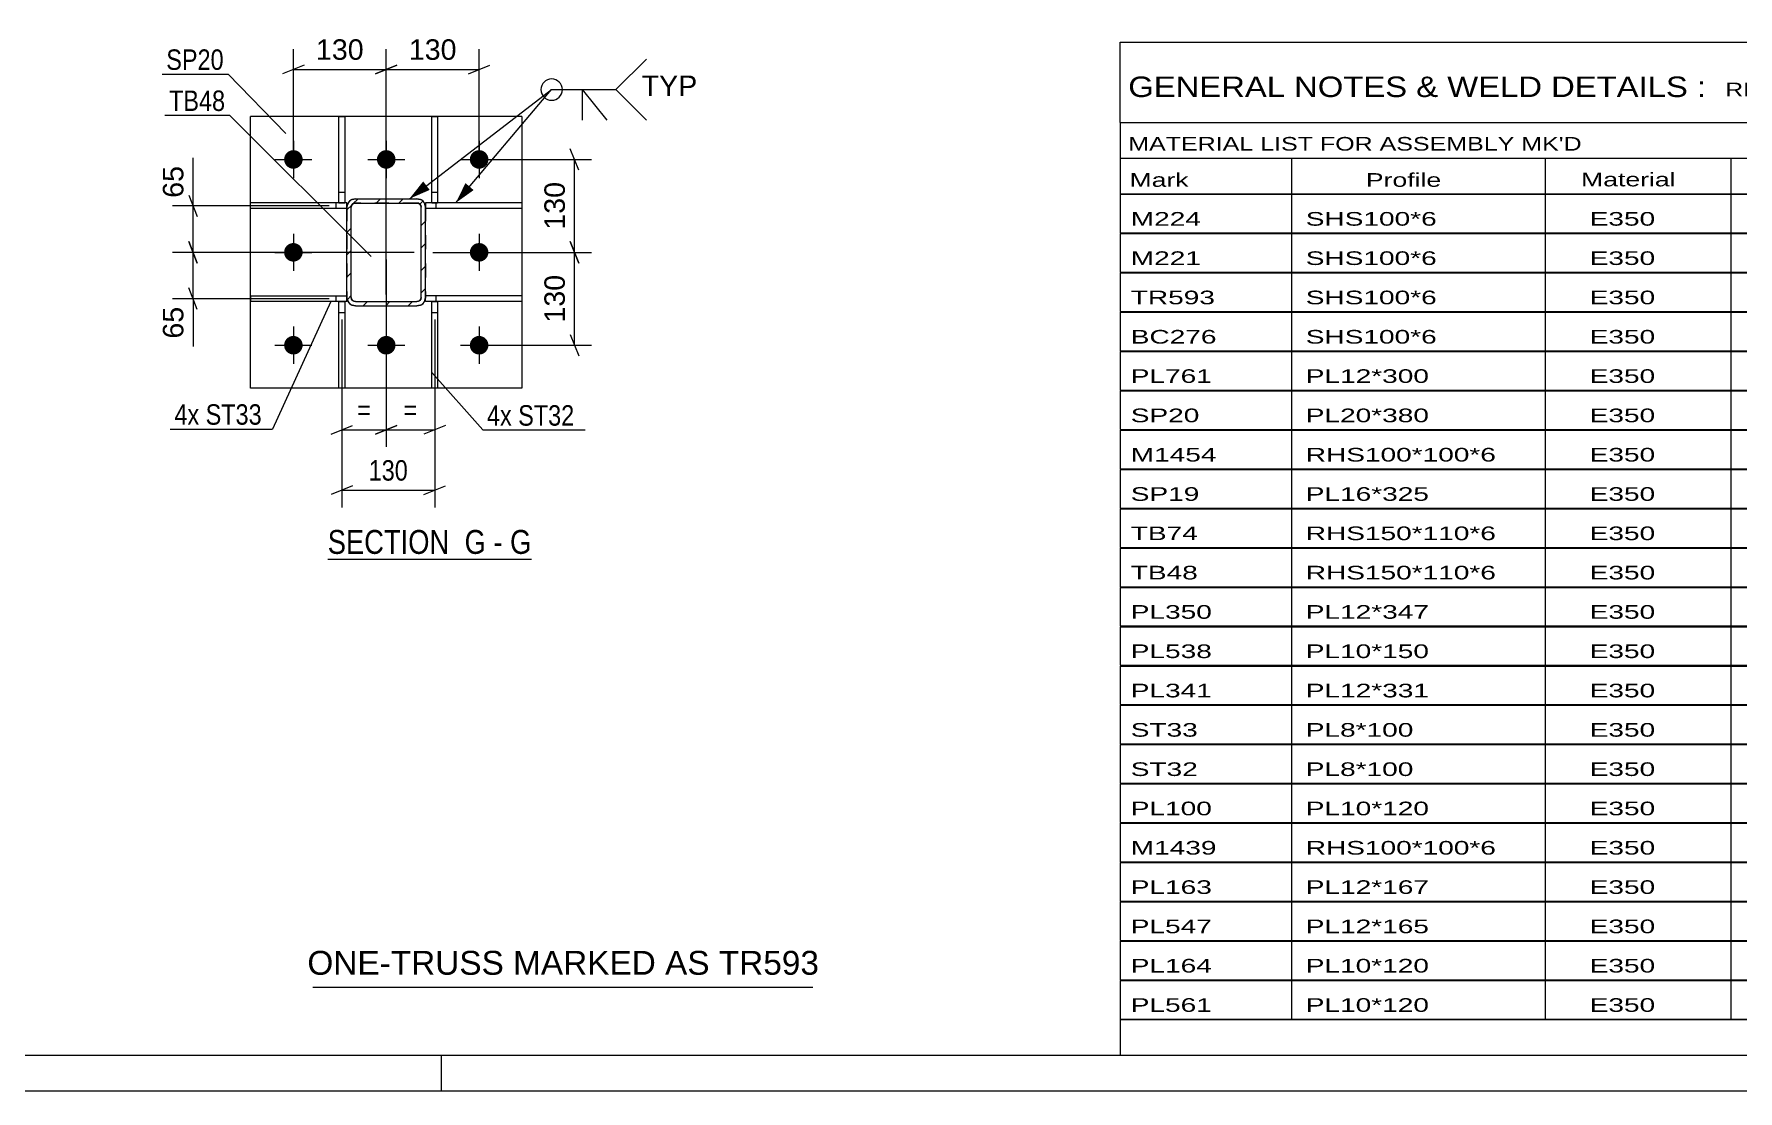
# Model space of a CAD drawing. Header units: millimetres. Extents: x -57 to 784, y -419 to 175.
# Drawn here: x 307.2 to 545.8, y -419.3 to -271.5 of the extents above; entities that cross this region are included whole.
import ezdxf

# ---------------------------------------------------------------- set-up
doc = ezdxf.new("R2010")
doc.units = ezdxf.units.MM
doc.linetypes.add('DXK_LINE_DOT2', pattern=[3.9198, 1.9599, -1.9599])
doc.linetypes.add('DXK_LINE_DOT3', pattern=[5.9187, 2.979, -0.9799, 0.9799, -0.9799])
doc.styles.add('Arial', font='ARIAL.TTF', dxfattribs={"height": 0.2})
doc.styles.add('Arial Narrow', font='ARIALN.TTF', dxfattribs={"height": 0.2})

# ---------------------------------------------------------------- blocks, each defined once
blk = doc.blocks.new('Unknown-122571493-50 - 5925')
at = {"color": 6, "linetype": 'Continuous'}
blk.add_line((348.35, -344.93), (376.85, -344.93), dxfattribs=at)
at = {"color": 0, "linetype": 'Continuous'}
blk.add_wipeout([(366.46, -344.18), (366.46, -340.68), (348.35, -340.68), (348.35, -344.18)], dxfattribs=at)
at = {"color": 7, "linetype": 'Continuous', "style": 'Arial Narrow'}
blk.add_text('SECTION ', height=3.34, dxfattribs=at).set_placement((348.35, -344.18))
at = {"color": 0, "linetype": 'Continuous'}
blk.add_wipeout([(370.49, -344.18), (370.49, -340.68), (367.51, -340.68), (367.51, -344.18)], dxfattribs=at)
at = {"color": 7, "linetype": 'Continuous', "style": 'Arial Narrow'}
blk.add_text('G', height=3.34, dxfattribs=at).set_placement((367.51, -344.18))
at = {"color": 0, "linetype": 'Continuous'}
blk.add_wipeout([(372.82, -344.18), (372.82, -340.68), (371.54, -340.68), (371.54, -344.18)], dxfattribs=at)
at = {"color": 7, "linetype": 'Continuous', "style": 'Arial Narrow'}
blk.add_text('-', height=3.34, dxfattribs=at).set_placement((371.54, -344.18))
at = {"color": 0, "linetype": 'Continuous'}
blk.add_wipeout([(376.85, -344.18), (376.85, -340.68), (373.87, -340.68), (373.87, -344.18)], dxfattribs=at)
at = {"color": 7, "linetype": 'Continuous', "style": 'Arial Narrow'}
blk.add_text('G', height=3.34, dxfattribs=at).set_placement((373.87, -344.18))
blk = doc.blocks.new('Unknown-122571493-1113')
at = {"color": 5, "linetype": 'Continuous'}
for p, q in [((-51.74, -414.32), (779.26, -414.32)), ((364.26, -419.32), (364.26, -414.32)), ((-56.74, -419.32), (784.26, -419.32))]:
    blk.add_line(p, q, dxfattribs=at)
blk = doc.blocks.new('Part-122571493-5965 - 5925')
at = {"color": 2, "linetype": 'Continuous'}
for p, q in [((349.92, -295.09), (349.92, -282.98)), ((349.92, -282.98), (350.72, -282.98)), ((350.72, -282.98), (350.72, -295.09)), ((350.72, -295.09), (349.92, -295.09))]:
    blk.add_line(p, q, dxfattribs=at)
at = {"color": 7, "linetype": 'DXK_LINE_DOT2'}
blk.add_line((349.92, -293.59), (350.72, -293.59), dxfattribs=at)
blk = doc.blocks.new('Part-122571493-5970 - 5925')
at = {"color": 2, "linetype": 'Continuous'}
for p, q in [((362.92, -295.09), (362.92, -282.98)), ((362.92, -282.98), (363.72, -282.98)), ((363.72, -282.98), (363.72, -295.09)), ((363.72, -295.09), (362.92, -295.09))]:
    blk.add_line(p, q, dxfattribs=at)
at = {"color": 7, "linetype": 'DXK_LINE_DOT2'}
blk.add_line((362.92, -293.59), (363.72, -293.59), dxfattribs=at)
blk = doc.blocks.new('Part-122571493-5975 - 5925')
at = {"color": 2, "linetype": 'Continuous'}
for p, q in [((349.92, -320.98), (349.92, -308.89)), ((349.92, -308.89), (350.72, -308.89)), ((350.72, -308.89), (350.72, -320.98)), ((350.72, -320.98), (349.92, -320.98))]:
    blk.add_line(p, q, dxfattribs=at)
at = {"color": 7, "linetype": 'DXK_LINE_DOT2'}
blk.add_line((349.92, -310.39), (350.72, -310.39), dxfattribs=at)
blk = doc.blocks.new('Part-122571493-5980 - 5925')
at = {"color": 2, "linetype": 'Continuous'}
for p, q in [((362.92, -320.98), (362.92, -308.89)), ((362.92, -308.89), (363.72, -308.89)), ((363.72, -308.89), (363.72, -320.98)), ((363.72, -320.98), (362.92, -320.98))]:
    blk.add_line(p, q, dxfattribs=at)
at = {"color": 7, "linetype": 'DXK_LINE_DOT2'}
blk.add_line((362.92, -310.39), (363.72, -310.39), dxfattribs=at)
blk = doc.blocks.new('Part-122571493-6009 - 5925')
at = {"color": 2, "linetype": 'Continuous'}
for p, q in [((362.04, -295.08), (362.04, -295.69)), ((362.92, -295.08), (362.04, -295.08)), ((375.54, -295.08), (363.72, -295.08)), ((375.54, -295.08), (375.54, -295.88)), ((375.54, -295.88), (362.04, -295.88))]:
    blk.add_line(p, q, dxfattribs=at)
at = {"color": 7, "linetype": 'DXK_LINE_DOT2'}
for p, q in [((362.04, -295.69), (362.04, -295.88)), ((363.72, -295.08), (362.92, -295.08)), ((363.54, -295.88), (363.54, -295.08))]:
    blk.add_line(p, q, dxfattribs=at)
blk = doc.blocks.new('Part-122571493-5985 - 5925')
at = {"linetype": 'Continuous'}
h = blk.add_hatch(dxfattribs=at)
h.set_pattern_fill('', scale=0.7, style=0, pattern_type=0)
h.set_pattern_definition([(45, (361.6837, -294.8375), (-1.57154, 1.57154), [])])
h.paths.add_polyline_path([(361.94, -295.23), (361.68, -294.84), (361.29, -294.58), (360.84, -294.49), (352.24, -294.49), (351.78, -294.58), (351.39, -294.84), (351.13, -295.23), (351.04, -295.69), (351.04, -308.29), (351.13, -308.75), (351.39, -309.13), (351.78, -309.39), (352.24, -309.49), (360.84, -309.49), (361.29, -309.39), (361.68, -309.13), (361.94, -308.75), (362.04, -308.29), (362.04, -295.69)])
h.paths.add_polyline_path([(361.44, -308.29), (361.39, -308.52), (361.26, -308.71), (361.06, -308.84), (360.84, -308.89), (352.24, -308.89), (352.01, -308.84), (351.81, -308.71), (351.68, -308.52), (351.64, -308.29), (351.64, -295.69), (351.68, -295.46), (351.81, -295.26), (352.01, -295.13), (352.24, -295.09), (360.84, -295.09), (361.06, -295.13), (361.26, -295.26), (361.39, -295.46), (361.44, -295.69)])
at = {"color": 7, "linetype": 'DXK_LINE_DOT2'}
for p, q in [((351.04, -295.69), (351.13, -295.23)), ((351.04, -295.69), (351.04, -308.29)), ((351.68, -295.46), (351.64, -295.69)), ((351.64, -308.29), (351.64, -295.69)), ((351.81, -295.26), (351.68, -295.46)), ((351.78, -294.58), (352.24, -294.49)), ((352.01, -295.13), (351.81, -295.26)), ((352.24, -295.09), (352.01, -295.13)), ((352.24, -294.49), (360.84, -294.49)), ((360.84, -295.09), (352.24, -295.09)), ((360.84, -294.49), (361.29, -294.58)), ((361.06, -295.13), (360.84, -295.09)), ((361.26, -295.26), (361.06, -295.13)), ((361.39, -295.46), (361.26, -295.26)), ((361.44, -295.69), (361.39, -295.46)), ((361.44, -308.29), (361.44, -295.69)), ((361.94, -295.23), (362.04, -295.69)), ((362.04, -295.69), (362.04, -308.29)), ((351.13, -308.75), (351.04, -308.29)), ((351.64, -308.29), (351.68, -308.52)), ((351.68, -308.52), (351.81, -308.71)), ((352.24, -309.49), (351.78, -309.39)), ((351.81, -308.71), (352.01, -308.84)), ((352.01, -308.84), (352.24, -308.89)), ((352.24, -308.89), (360.84, -308.89)), ((352.24, -309.49), (360.84, -309.49)), ((360.84, -308.89), (361.06, -308.84)), ((361.29, -309.39), (360.84, -309.49)), ((361.06, -308.84), (361.26, -308.71)), ((361.26, -308.71), (361.39, -308.52)), ((361.39, -308.52), (361.44, -308.29)), ((362.04, -308.29), (361.94, -308.75))]:
    blk.add_line(p, q, dxfattribs=at)
at = {"color": 2, "linetype": 'Continuous'}
for p, q in [((351.13, -295.23), (351.04, -295.69)), ((351.04, -308.29), (351.04, -295.69)), ((351.64, -295.69), (351.68, -295.46)), ((351.64, -308.29), (351.64, -295.69)), ((351.68, -295.46), (351.81, -295.26)), ((352.24, -294.49), (351.78, -294.58)), ((351.81, -295.26), (352.01, -295.13)), ((352.01, -295.13), (352.24, -295.09)), ((352.24, -294.49), (360.84, -294.49)), ((352.24, -295.09), (360.84, -295.09)), ((361.29, -294.58), (360.84, -294.49)), ((360.84, -295.09), (361.06, -295.13)), ((361.06, -295.13), (361.26, -295.26)), ((361.26, -295.26), (361.39, -295.46)), ((361.39, -295.46), (361.44, -295.69)), ((361.44, -308.29), (361.44, -295.69)), ((362.04, -295.69), (361.94, -295.23)), ((362.04, -308.29), (362.04, -295.69)), ((351.04, -308.29), (351.13, -308.75)), ((351.68, -308.52), (351.64, -308.29)), ((351.81, -308.71), (351.68, -308.52)), ((351.78, -309.39), (352.24, -309.49)), ((352.01, -308.84), (351.81, -308.71)), ((352.24, -308.89), (352.01, -308.84)), ((352.24, -308.89), (360.84, -308.89)), ((352.24, -309.49), (360.84, -309.49)), ((361.06, -308.84), (360.84, -308.89)), ((360.84, -309.49), (361.29, -309.39)), ((361.26, -308.71), (361.06, -308.84)), ((361.39, -308.52), (361.26, -308.71)), ((361.44, -308.29), (361.39, -308.52)), ((361.94, -308.75), (362.04, -308.29))]:
    blk.add_line(p, q, dxfattribs=at)
at = {"color": 7, "linetype": 'DXK_LINE_DOT3'}
blk.add_line((356.54, -301.99), (356.54, -301.99), dxfattribs=at)
at = {"color": 7, "linetype": 'DXK_LINE_DOT2'}
for centre, start, end in [((352.24, -295.69), 112.5, 157.5), ((360.84, -295.69), 22.5, 67.5), ((352.24, -308.29), 202.5, 247.5), ((360.84, -308.29), 292.5, 337.5)]:
    blk.add_arc(centre, 1.2, start, end, dxfattribs=at)
at = {"color": 2, "linetype": 'Continuous'}
for centre, start, end in [((352.24, -295.69), 112.5, 157.5), ((360.84, -295.69), 22.5, 67.5), ((352.24, -308.29), 202.5, 247.5), ((360.84, -308.29), 292.5, 337.5)]:
    blk.add_arc(centre, 1.2, start, end, dxfattribs=at)
blk = doc.blocks.new('Part-122571493-6014 - 5925')
at = {"color": 2, "linetype": 'Continuous'}
for p, q in [((375.54, -308.08), (362.04, -308.08)), ((362.04, -308.88), (362.04, -308.28)), ((375.54, -308.88), (362.04, -308.88)), ((375.54, -308.08), (375.54, -308.88))]:
    blk.add_line(p, q, dxfattribs=at)
at = {"color": 7, "linetype": 'DXK_LINE_DOT2'}
for p, q in [((362.04, -308.28), (362.04, -308.08)), ((363.54, -308.88), (363.54, -308.08))]:
    blk.add_line(p, q, dxfattribs=at)
blk = doc.blocks.new('Part-122571493-6019 - 5925')
at = {"color": 2, "linetype": 'Continuous'}
for p, q in [((337.54, -295.88), (337.54, -295.08)), ((349.92, -295.08), (337.54, -295.08)), ((351.04, -295.08), (350.72, -295.08)), ((351.04, -295.69), (351.04, -295.08)), ((351.04, -295.88), (337.54, -295.88))]:
    blk.add_line(p, q, dxfattribs=at)
at = {"color": 7, "linetype": 'DXK_LINE_DOT2'}
for p, q in [((349.54, -295.88), (349.54, -295.08)), ((350.72, -295.08), (349.92, -295.08)), ((351.04, -295.69), (351.04, -295.88))]:
    blk.add_line(p, q, dxfattribs=at)
blk = doc.blocks.new('Part-122571493-6024 - 5925')
at = {"color": 2, "linetype": 'Continuous'}
for p, q in [((337.54, -308.08), (351.04, -308.08)), ((337.54, -308.08), (337.54, -308.88)), ((351.04, -308.88), (337.54, -308.88)), ((351.04, -308.88), (351.04, -308.29))]:
    blk.add_line(p, q, dxfattribs=at)
at = {"color": 7, "linetype": 'DXK_LINE_DOT2'}
for p, q in [((349.54, -308.88), (349.54, -308.08)), ((351.04, -308.08), (351.04, -308.29))]:
    blk.add_line(p, q, dxfattribs=at)
blk = doc.blocks.new('Part-122571493-6033 - 5925')
at = {"color": 2, "linetype": 'Continuous'}
for p, q in [((375.54, -282.99), (337.54, -282.99)), ((337.54, -320.99), (337.54, -282.99)), ((375.54, -282.99), (375.54, -320.99)), ((375.54, -320.99), (337.54, -320.99))]:
    blk.add_line(p, q, dxfattribs=at)
blk = doc.blocks.new('Bolt-122571493-6125 - 5925')
at = {"linetype": 'Continuous'}
for points in [[(344.84, -288.99, -1), (342.24, -288.99, -1)], [(357.84, -288.99, -1), (355.24, -288.99, -1)], [(370.84, -288.99, -1), (368.24, -288.99, -1)], [(344.84, -301.99, -1), (342.24, -301.99, -1)], [(370.84, -301.99, -1), (368.24, -301.99, -1)], [(344.84, -314.99, -1), (342.24, -314.99, -1)], [(357.84, -314.99, -1), (355.24, -314.99, -1)], [(370.84, -314.99, -1), (368.24, -314.99, -1)]]:
    blk.add_hatch(color=1, dxfattribs=at).paths.add_polyline_path(points)
at = {"color": 1, "linetype": 'Continuous'}
for p, q in [((343.54, -286.39), (343.54, -291.59)), ((356.54, -286.39), (356.54, -291.59)), ((369.54, -286.39), (369.54, -291.59)), ((340.94, -288.99), (346.14, -288.99)), ((353.94, -288.99), (359.14, -288.99)), ((366.94, -288.99), (372.14, -288.99)), ((343.54, -299.39), (343.54, -304.59)), ((369.54, -299.39), (369.54, -304.59)), ((340.94, -301.99), (346.14, -301.99)), ((366.94, -301.99), (372.14, -301.99)), ((343.54, -312.39), (343.54, -317.59)), ((356.54, -312.39), (356.54, -317.59)), ((369.54, -312.39), (369.54, -317.59)), ((340.94, -314.99), (346.14, -314.99)), ((353.94, -314.99), (359.14, -314.99)), ((366.94, -314.99), (372.14, -314.99))]:
    blk.add_line(p, q, dxfattribs=at)
blk = doc.blocks.new('StraightDimension-122571493-25799 - 5925')
at = {"color": 7, "linetype": 'Continuous'}
for p, q in [((350.32, -311.39), (350.32, -337.68)), ((363.32, -311.39), (363.32, -337.68)), ((351.82, -334.68), (348.82, -335.88)), ((350.32, -335.28), (363.32, -335.28)), ((361.82, -335.88), (364.82, -334.68))]:
    blk.add_line(p, q, dxfattribs=at)
at = {"color": 0}
blk.add_wipeout([(360.16, -334.53), (360.16, -330.33), (353.48, -330.33), (353.48, -334.53)], dxfattribs=at)
at = {"color": 3, "style": 'Arial Narrow'}
blk.add_text('130', height=2.863, dxfattribs=at).set_placement((354.08, -333.93))
blk = doc.blocks.new('StraightDimension-122571493-6169 - 5925')
at = {"color": 7, "linetype": 'Continuous'}
for p, q in [((383.49, -303.49), (382.29, -300.49)), ((363.04, -301.99), (385.29, -301.99)), ((382.89, -314.99), (382.89, -301.99)), ((382.29, -313.49), (383.49, -316.49)), ((370.54, -314.99), (385.29, -314.99))]:
    blk.add_line(p, q, dxfattribs=at)
at = {"color": 0}
blk.add_wipeout([(382.14, -304.55), (377.94, -304.55), (377.94, -312.42), (382.14, -312.42)], dxfattribs=at)
at = {"color": 3, "style": 'Arial'}
blk.add_text('130', height=2.865, rotation=90.0002, dxfattribs=at).set_placement((381.54, -311.82))
blk = doc.blocks.new('StraightDimension-122571493-25728 - 5925')
at = {"color": 7, "linetype": 'Continuous'}
for p, q in [((348.54, -295.48), (326.64, -295.48)), ((328.89, -293.98), (330.09, -296.98)), ((329.49, -301.99), (329.49, -295.48)), ((330.09, -303.49), (328.89, -300.49)), ((360.44, -301.99), (326.64, -301.99))]:
    blk.add_line(p, q, dxfattribs=at)
at = {"color": 0}
blk.add_wipeout([(328.74, -289.31), (324.54, -289.31), (324.54, -294.96), (328.74, -294.96)], dxfattribs=at)
at = {"color": 7, "linetype": 'Continuous'}
blk.add_line((329.49, -295.48), (329.49, -288.79), dxfattribs=at)
blk.add_line((329.49, -295.48), (329.49, -288.79), dxfattribs=at)
at = {"color": 3, "style": 'Arial'}
blk.add_text('65', height=2.865, rotation=90.0002, dxfattribs=at).set_placement((328.14, -294.36))
blk = doc.blocks.new('StraightDimension-122571493-6179 - 5925')
at = {"color": 7, "linetype": 'Continuous'}
for p, q in [((383.49, -290.49), (382.29, -287.49)), ((370.54, -288.99), (385.29, -288.99)), ((382.89, -301.99), (382.89, -288.99)), ((382.29, -300.49), (383.49, -303.49)), ((363.04, -301.99), (385.29, -301.99))]:
    blk.add_line(p, q, dxfattribs=at)
at = {"color": 0}
blk.add_wipeout([(382.14, -291.55), (377.94, -291.55), (377.94, -299.42), (382.14, -299.42)], dxfattribs=at)
at = {"color": 3, "style": 'Arial'}
blk.add_text('130', height=2.865, rotation=90.0002, dxfattribs=at).set_placement((381.54, -298.82))
blk = doc.blocks.new('StraightDimension-122571493-25699 - 5925')
at = {"color": 7, "linetype": 'Continuous'}
for p, q in [((356.54, -307.89), (356.54, -273.55)), ((369.54, -287.99), (369.54, -273.55)), ((358.04, -275.8), (355.04, -277)), ((356.54, -276.4), (369.54, -276.4)), ((368.04, -277), (371.04, -275.8))]:
    blk.add_line(p, q, dxfattribs=at)
at = {"color": 0}
blk.add_wipeout([(366.97, -275.65), (366.97, -271.45), (359.1, -271.45), (359.1, -275.65)], dxfattribs=at)
at = {"color": 3, "style": 'Arial'}
blk.add_text('130', height=2.865, dxfattribs=at).set_placement((359.7, -275.05))
blk = doc.blocks.new('StraightDimension-122571493-25700 - 5925')
at = {"color": 7, "linetype": 'Continuous'}
for p, q in [((343.54, -287.99), (343.54, -273.55)), ((356.54, -307.89), (356.54, -273.55)), ((345.04, -275.8), (342.04, -277)), ((343.54, -276.4), (356.54, -276.4)), ((355.04, -277), (358.04, -275.8))]:
    blk.add_line(p, q, dxfattribs=at)
at = {"color": 0}
blk.add_wipeout([(353.97, -275.65), (353.97, -271.45), (346.1, -271.45), (346.1, -275.65)], dxfattribs=at)
at = {"color": 3, "style": 'Arial'}
blk.add_text('130', height=2.865, dxfattribs=at).set_placement((346.7, -275.05))
blk = doc.blocks.new('StraightDimension-122571493-25729 - 5925')
at = {"color": 7, "linetype": 'Continuous'}
for p, q in [((328.89, -300.49), (330.09, -303.49)), ((360.44, -301.99), (326.64, -301.99)), ((329.49, -308.48), (329.49, -301.99)), ((330.09, -309.98), (328.89, -306.98)), ((348.54, -308.48), (326.64, -308.48))]:
    blk.add_line(p, q, dxfattribs=at)
at = {"color": 0}
blk.add_wipeout([(328.74, -309.01), (324.54, -309.01), (324.54, -314.66), (328.74, -314.66)], dxfattribs=at)
at = {"color": 7, "linetype": 'Continuous'}
blk.add_line((329.49, -308.48), (329.49, -315.18), dxfattribs=at)
blk.add_line((329.49, -308.48), (329.49, -315.18), dxfattribs=at)
at = {"color": 3, "style": 'Arial'}
blk.add_text('65', height=2.865, rotation=90.0002, dxfattribs=at).set_placement((328.14, -314.06))
blk = doc.blocks.new('StraightDimension-122571493-25750 - 5925')
at = {"color": 7, "linetype": 'Continuous'}
for p, q in [((356.54, -302.99), (356.54, -329.21)), ((363.32, -311.39), (363.32, -329.21)), ((355.04, -327.41), (358.04, -326.21)), ((364.82, -326.21), (361.82, -327.41)), ((356.54, -326.81), (363.32, -326.81))]:
    blk.add_line(p, q, dxfattribs=at)
at = {"color": 0}
blk.add_wipeout([(361.49, -326.06), (361.49, -321.86), (358.37, -321.86), (358.37, -326.06)], dxfattribs=at)
at = {"color": 3, "style": 'Arial Narrow'}
blk.add_text('=', height=2.86, dxfattribs=at).set_placement((358.97, -325.46))
blk = doc.blocks.new('StraightDimension-122571493-25751 - 5925')
at = {"color": 7, "linetype": 'Continuous'}
for p, q in [((356.54, -302.99), (356.54, -329.21)), ((350.32, -311.39), (350.32, -329.21)), ((348.82, -327.41), (351.82, -326.21)), ((358.04, -326.21), (355.04, -327.41)), ((350.32, -326.81), (356.54, -326.81))]:
    blk.add_line(p, q, dxfattribs=at)
at = {"color": 0}
blk.add_wipeout([(354.99, -326.06), (354.99, -321.86), (351.87, -321.86), (351.87, -326.06)], dxfattribs=at)
at = {"color": 3, "style": 'Arial Narrow'}
blk.add_text('=', height=2.86, dxfattribs=at).set_placement((352.47, -325.46))
blk = doc.blocks.new('Mark-122571493-5981 - 5925')
at = {"color": 0}
blk.add_wipeout([(333.99, -282.21), (333.99, -279.21), (326.14, -279.21), (326.14, -282.21)], dxfattribs=at)
blk.add_wipeout([(333.99, -282.21), (333.99, -279.21), (326.14, -279.21), (326.14, -282.21)], dxfattribs=at)
at = {"color": 30, "linetype": 'Continuous'}
for p in [(325.54, -282.81), (354.42, -302.58)]:
    blk.add_line(p, (334.59, -282.81), dxfattribs=at)
at = {"color": 3, "style": 'Arial Narrow'}
blk.add_text('TB48', height=2.863, dxfattribs=at).set_placement((326.14, -282.21))
blk = doc.blocks.new('Mark-122571493-6029 - 5925')
at = {"color": 0}
blk.add_wipeout([(333.79, -276.46), (333.79, -273.46), (325.75, -273.46), (325.75, -276.46)], dxfattribs=at)
blk.add_wipeout([(333.79, -276.46), (333.79, -273.46), (325.75, -273.46), (325.75, -276.46)], dxfattribs=at)
at = {"color": 30, "linetype": 'Continuous'}
for p in [(325.15, -277.06), (342.47, -285.38)]:
    blk.add_line(p, (334.39, -277.06), dxfattribs=at)
at = {"color": 3, "style": 'Arial Narrow'}
blk.add_text('SP20', height=2.863, dxfattribs=at).set_placement((325.75, -276.46))
blk = doc.blocks.new('WeldMark-122571493-6242 - 5925')
at = {"linetype": 'Continuous'}
for points in [[(362.62, -293.26), (359.79, -294.49), (361.71, -292.07)], [(368.77, -293.28), (366.26, -295.08), (367.63, -292.31)]]:
    blk.add_hatch(color=30, dxfattribs=at).paths.add_polyline_path(points)
at = {"color": 30, "linetype": 'Continuous'}
for p, q in [((359.79, -294.49), (379.69, -279.22)), ((366.26, -295.08), (379.69, -279.22)), ((379.69, -279.22), (388.69, -279.22))]:
    blk.add_line(p, q, dxfattribs=at)
at = {"color": 3, "linetype": 'Continuous'}
for q in [(387.4, -283.51), (383.97, -283.51)]:
    blk.add_line((383.97, -279.22), q, dxfattribs=at)
for start, end in [(90, 270), (270, 90)]:
    blk.add_arc((379.69, -279.22), 1.5, start, end, dxfattribs=at)
at = {"color": 0, "linetype": 'Continuous'}
blk.add_wipeout([(400.06, -280.12), (400.06, -277.12), (392.29, -277.12), (392.29, -280.12)], dxfattribs=at)
blk.add_wipeout([(400.06, -280.12), (400.06, -277.12), (392.29, -277.12), (392.29, -280.12)], dxfattribs=at)
at = {"color": 3, "linetype": 'Continuous'}
for q in [(392.97, -274.94), (392.97, -283.51)]:
    blk.add_line((388.69, -279.22), q, dxfattribs=at)
at = {"color": 3, "linetype": 'Continuous', "style": 'Arial'}
blk.add_text('TYP', height=2.865, dxfattribs=at).set_placement((392.29, -280.12))
blk = doc.blocks.new('MarkSet-122571493-6291 - 5925')
at = {"color": 0}
blk.add_wipeout([(374.11, -326.24), (374.11, -323.24), (370.64, -323.24), (370.64, -326.24)], dxfattribs=at)
blk.add_wipeout([(374.11, -326.24), (374.11, -323.24), (370.64, -323.24), (370.64, -326.24)], dxfattribs=at)
at = {"color": 30, "linetype": 'Continuous'}
blk.add_line((362.92, -318.81), (370.04, -326.84), dxfattribs=at)
at = {"color": 0}
blk.add_wipeout([(382.87, -326.24), (382.87, -323.24), (375.01, -323.24), (375.01, -326.24)], dxfattribs=at)
blk.add_wipeout([(382.87, -326.24), (382.87, -323.24), (375.01, -323.24), (375.01, -326.24)], dxfattribs=at)
at = {"color": 30, "linetype": 'Continuous'}
blk.add_line((370.04, -326.84), (384.37, -326.84), dxfattribs=at)
at = {"color": 3, "style": 'Arial Narrow'}
for s, p in [('4x', (370.64, -326.24)), ('ST32', (375.01, -326.24))]:
    blk.add_text(s, height=2.863, dxfattribs=at).set_placement(p)
blk = doc.blocks.new('MarkSet-122571493-6321 - 5925')
at = {"color": 30, "linetype": 'Continuous'}
blk.add_line((348.78, -308.88), (340.61, -326.71), dxfattribs=at)
at = {"color": 0}
blk.add_wipeout([(330.36, -326.11), (330.36, -323.11), (326.89, -323.11), (326.89, -326.11)], dxfattribs=at)
blk.add_wipeout([(330.36, -326.11), (330.36, -323.11), (326.89, -323.11), (326.89, -326.11)], dxfattribs=at)
blk.add_wipeout([(339.11, -326.11), (339.11, -323.11), (331.26, -323.11), (331.26, -326.11)], dxfattribs=at)
blk.add_wipeout([(339.11, -326.11), (339.11, -323.11), (331.26, -323.11), (331.26, -326.11)], dxfattribs=at)
at = {"color": 30, "linetype": 'Continuous'}
blk.add_line((326.29, -326.71), (340.61, -326.71), dxfattribs=at)
at = {"color": 3, "style": 'Arial Narrow'}
for s, p in [('4x', (326.89, -326.11)), ('ST33', (331.26, -326.11))]:
    blk.add_text(s, height=2.863, dxfattribs=at).set_placement(p)
blk = doc.blocks.new('Unknown-122571493-26018')
at = {"color": 7, "linetype": 'Continuous'}
for p, q in [((459.26, -272.57), (619.26, -272.57)), ((459.26, -283.82), (459.26, -272.57)), ((619.26, -272.57), (619.26, -283.82)), ((459.26, -283.82), (619.26, -283.82)), ((459.26, -283.82), (459.26, -288.82)), ((619.26, -283.82), (619.26, -288.82)), ((459.26, -288.82), (619.26, -288.82)), ((459.26, -288.82), (459.26, -293.82)), ((483.26, -288.82), (483.26, -293.82)), ((518.76, -288.82), (518.76, -293.82)), ((544.76, -288.82), (544.76, -293.82)), ((557.76, -288.82), (557.76, -293.82)), ((575.26, -288.82), (575.26, -293.82)), ((597.26, -288.82), (597.26, -293.82)), ((619.26, -288.82), (619.26, -293.82)), ((459.26, -293.82), (619.26, -293.82)), ((459.26, -293.87), (459.26, -299.27)), ((459.26, -293.87), (619.26, -293.87)), ((483.26, -293.82), (483.26, -299.32)), ((518.76, -293.82), (518.76, -299.32)), ((544.76, -293.82), (544.76, -299.32)), ((557.76, -293.82), (557.76, -299.32)), ((575.26, -293.82), (575.26, -299.32)), ((597.26, -293.82), (597.26, -299.32)), ((619.26, -293.87), (619.26, -299.27)), ((459.26, -299.27), (619.26, -299.27)), ((459.26, -299.37), (459.26, -304.77)), ((459.26, -299.37), (619.26, -299.37)), ((483.26, -299.32), (483.26, -304.82)), ((518.76, -299.32), (518.76, -304.82)), ((544.76, -299.32), (544.76, -304.82)), ((557.76, -299.32), (557.76, -304.82)), ((575.26, -299.32), (575.26, -304.82)), ((597.26, -299.32), (597.26, -304.82)), ((619.26, -299.37), (619.26, -304.77)), ((459.26, -304.77), (619.26, -304.77)), ((459.26, -304.87), (459.26, -310.27)), ((459.26, -304.87), (619.26, -304.87)), ((483.26, -304.82), (483.26, -310.32)), ((518.76, -304.82), (518.76, -310.32)), ((544.76, -304.82), (544.76, -310.32)), ((557.76, -304.82), (557.76, -310.32)), ((575.26, -304.82), (575.26, -310.32)), ((597.26, -304.82), (597.26, -310.32)), ((619.26, -304.87), (619.26, -310.27)), ((459.26, -310.27), (619.26, -310.27)), ((459.26, -310.37), (459.26, -315.77)), ((459.26, -310.37), (619.26, -310.37)), ((483.26, -310.32), (483.26, -315.82)), ((518.76, -310.32), (518.76, -315.82)), ((544.76, -310.32), (544.76, -315.82)), ((557.76, -310.32), (557.76, -315.82)), ((575.26, -310.32), (575.26, -315.82)), ((597.26, -310.32), (597.26, -315.82)), ((619.26, -310.37), (619.26, -315.77)), ((459.26, -315.77), (619.26, -315.77)), ((459.26, -315.87), (459.26, -321.27)), ((459.26, -315.87), (619.26, -315.87)), ((483.26, -315.82), (483.26, -321.32)), ((518.76, -315.82), (518.76, -321.32)), ((544.76, -315.82), (544.76, -321.32)), ((557.76, -315.82), (557.76, -321.32)), ((575.26, -315.82), (575.26, -321.32)), ((597.26, -315.82), (597.26, -321.32)), ((619.26, -315.87), (619.26, -321.27)), ((459.26, -321.27), (619.26, -321.27)), ((459.26, -321.37), (459.26, -326.77)), ((459.26, -321.37), (619.26, -321.37)), ((483.26, -321.32), (483.26, -326.82)), ((518.76, -321.32), (518.76, -326.82)), ((544.76, -321.32), (544.76, -326.82)), ((557.76, -321.32), (557.76, -326.82)), ((575.26, -321.32), (575.26, -326.82)), ((597.26, -321.32), (597.26, -326.82)), ((619.26, -321.37), (619.26, -326.77)), ((459.26, -326.77), (619.26, -326.77)), ((459.26, -326.87), (459.26, -332.27)), ((459.26, -326.87), (619.26, -326.87)), ((483.26, -326.82), (483.26, -332.32)), ((518.76, -326.82), (518.76, -332.32)), ((544.76, -326.82), (544.76, -332.32)), ((557.76, -326.82), (557.76, -332.32)), ((575.26, -326.82), (575.26, -332.32)), ((597.26, -326.82), (597.26, -332.32)), ((619.26, -326.87), (619.26, -332.27)), ((459.26, -332.27), (619.26, -332.27)), ((459.26, -332.37), (459.26, -337.77)), ((459.26, -332.37), (619.26, -332.37)), ((483.26, -332.32), (483.26, -337.82)), ((518.76, -332.32), (518.76, -337.82)), ((544.76, -332.32), (544.76, -337.82)), ((557.76, -332.32), (557.76, -337.82)), ((575.26, -332.32), (575.26, -337.82)), ((597.26, -332.32), (597.26, -337.82)), ((619.26, -332.37), (619.26, -337.77)), ((459.26, -337.77), (619.26, -337.77)), ((459.26, -337.87), (459.26, -343.27)), ((459.26, -337.87), (619.26, -337.87)), ((483.26, -337.82), (483.26, -343.32)), ((518.76, -337.82), (518.76, -343.32)), ((544.76, -337.82), (544.76, -343.32)), ((557.76, -337.82), (557.76, -343.32)), ((575.26, -337.82), (575.26, -343.32)), ((597.26, -337.82), (597.26, -343.32)), ((619.26, -337.87), (619.26, -343.27)), ((459.26, -343.27), (619.26, -343.27)), ((459.26, -343.37), (459.26, -348.77)), ((459.26, -343.37), (619.26, -343.37)), ((483.26, -343.32), (483.26, -348.82)), ((518.76, -343.32), (518.76, -348.82)), ((544.76, -343.32), (544.76, -348.82)), ((557.76, -343.32), (557.76, -348.82)), ((575.26, -343.32), (575.26, -348.82)), ((597.26, -343.32), (597.26, -348.82)), ((619.26, -343.37), (619.26, -348.77)), ((459.26, -348.77), (619.26, -348.77)), ((459.26, -348.87), (459.26, -354.27)), ((459.26, -348.87), (619.26, -348.87)), ((483.26, -348.82), (483.26, -354.32)), ((518.76, -348.82), (518.76, -354.32)), ((544.76, -348.82), (544.76, -354.32)), ((557.76, -348.82), (557.76, -354.32)), ((575.26, -348.82), (575.26, -354.32)), ((597.26, -348.82), (597.26, -354.32)), ((619.26, -348.87), (619.26, -354.27)), ((459.26, -354.27), (619.26, -354.27)), ((459.26, -354.37), (459.26, -359.77)), ((459.26, -354.37), (619.26, -354.37)), ((483.26, -354.32), (483.26, -359.82)), ((518.76, -354.32), (518.76, -359.82)), ((544.76, -354.32), (544.76, -359.82)), ((557.76, -354.32), (557.76, -359.82)), ((575.26, -354.32), (575.26, -359.82)), ((597.26, -354.32), (597.26, -359.82)), ((619.26, -354.37), (619.26, -359.77)), ((459.26, -359.77), (619.26, -359.77)), ((459.26, -359.87), (459.26, -365.27)), ((459.26, -359.87), (619.26, -359.87)), ((483.26, -359.82), (483.26, -365.32)), ((518.76, -359.82), (518.76, -365.32)), ((544.76, -359.82), (544.76, -365.32)), ((557.76, -359.82), (557.76, -365.32)), ((575.26, -359.82), (575.26, -365.32)), ((597.26, -359.82), (597.26, -365.32)), ((619.26, -359.87), (619.26, -365.27)), ((459.26, -365.27), (619.26, -365.27)), ((459.26, -365.37), (459.26, -370.77)), ((459.26, -365.37), (619.26, -365.37)), ((483.26, -365.32), (483.26, -370.82)), ((518.76, -365.32), (518.76, -370.82)), ((544.76, -365.32), (544.76, -370.82)), ((557.76, -365.32), (557.76, -370.82)), ((575.26, -365.32), (575.26, -370.82)), ((597.26, -365.32), (597.26, -370.82)), ((619.26, -365.37), (619.26, -370.77)), ((459.26, -370.77), (619.26, -370.77)), ((459.26, -370.87), (459.26, -376.27)), ((459.26, -370.87), (619.26, -370.87)), ((483.26, -370.82), (483.26, -376.32)), ((518.76, -370.82), (518.76, -376.32)), ((544.76, -370.82), (544.76, -376.32)), ((557.76, -370.82), (557.76, -376.32)), ((575.26, -370.82), (575.26, -376.32)), ((597.26, -370.82), (597.26, -376.32)), ((619.26, -370.87), (619.26, -376.27)), ((459.26, -376.27), (619.26, -376.27)), ((459.26, -376.37), (459.26, -381.77)), ((459.26, -376.37), (619.26, -376.37)), ((483.26, -376.32), (483.26, -381.82)), ((518.76, -376.32), (518.76, -381.82)), ((544.76, -376.32), (544.76, -381.82)), ((557.76, -376.32), (557.76, -381.82)), ((575.26, -376.32), (575.26, -381.82)), ((597.26, -376.32), (597.26, -381.82)), ((619.26, -376.37), (619.26, -381.77)), ((459.26, -381.77), (619.26, -381.77)), ((459.26, -381.87), (459.26, -387.27)), ((459.26, -381.87), (619.26, -381.87)), ((483.26, -381.82), (483.26, -387.32)), ((518.76, -381.82), (518.76, -387.32)), ((544.76, -381.82), (544.76, -387.32)), ((557.76, -381.82), (557.76, -387.32)), ((575.26, -381.82), (575.26, -387.32)), ((597.26, -381.82), (597.26, -387.32)), ((619.26, -381.87), (619.26, -387.27)), ((459.26, -387.27), (619.26, -387.27)), ((459.26, -387.37), (459.26, -392.77)), ((459.26, -387.37), (619.26, -387.37)), ((483.26, -387.32), (483.26, -392.82)), ((518.76, -387.32), (518.76, -392.82)), ((544.76, -387.32), (544.76, -392.82)), ((557.76, -387.32), (557.76, -392.82)), ((575.26, -387.32), (575.26, -392.82)), ((597.26, -387.32), (597.26, -392.82)), ((619.26, -387.37), (619.26, -392.77)), ((459.26, -392.77), (619.26, -392.77)), ((459.26, -392.87), (459.26, -398.27)), ((459.26, -392.87), (619.26, -392.87)), ((483.26, -392.82), (483.26, -398.32)), ((518.76, -392.82), (518.76, -398.32)), ((544.76, -392.82), (544.76, -398.32)), ((557.76, -392.82), (557.76, -398.32)), ((575.26, -392.82), (575.26, -398.32)), ((597.26, -392.82), (597.26, -398.32)), ((619.26, -392.87), (619.26, -398.27)), ((459.26, -398.27), (619.26, -398.27)), ((459.26, -398.37), (459.26, -403.77)), ((459.26, -398.37), (619.26, -398.37)), ((483.26, -398.32), (483.26, -403.82)), ((518.76, -398.32), (518.76, -403.82)), ((544.76, -398.32), (544.76, -403.82)), ((557.76, -398.32), (557.76, -403.82)), ((575.26, -398.32), (575.26, -403.82)), ((597.26, -398.32), (597.26, -403.82)), ((619.26, -398.37), (619.26, -403.77)), ((459.26, -403.77), (619.26, -403.77)), ((459.26, -403.87), (459.26, -409.27)), ((459.26, -403.87), (619.26, -403.87)), ((483.26, -403.82), (483.26, -409.32)), ((518.76, -403.82), (518.76, -409.32)), ((544.76, -403.82), (544.76, -409.32)), ((557.76, -403.82), (557.76, -409.32)), ((575.26, -403.82), (575.26, -409.32)), ((597.26, -403.82), (597.26, -409.32)), ((619.26, -403.87), (619.26, -409.27)), ((459.26, -409.27), (619.26, -409.27)), ((459.26, -409.32), (619.26, -409.32)), ((459.26, -409.32), (459.26, -414.32)), ((575.26, -409.32), (575.26, -414.32)), ((597.26, -409.32), (597.26, -414.32)), ((619.26, -409.32), (619.26, -414.32)), ((459.26, -414.32), (619.26, -414.32))]:
    blk.add_line(p, q, dxfattribs=at)
at = {"color": 7, "style": 'Arial Narrow'}
for s, height, width, p in [('GENERAL NOTES & WELD DETAILS :', 2.8633, 1.4, (460.41, -280.26)), ('REFER TYP DRAWING TYP-01', 1.9089, 1.6, (543.96, -280.16)), ("MATERIAL LIST FOR ASSEMBLY MK'D", 1.9089, 1.6, (460.41, -287.76)), ('TR593', 1.909, 1.794707, (553.16, -287.85)), ('1', 1.91, 1.794707, (581.34, -287.76)), ('No. Required', 1.9089, 1.6, (590.67, -287.76)), ('Mark', 1.909, 1.7, (460.59, -292.82)), ('Profile', 1.909, 1.7, (493.67, -292.82)), ('Material', 1.909, 1.7, (523.8, -292.76)), ('No.', 1.909, 1.7, (548.76, -292.76)), ('Length', 1.909, 1.7, (559.26, -292.76)), ('Area', 1.909, 1.7, (581.76, -292.76)), ('Weight', 1.909, 1.7, (601.26, -292.76))]:
    blk.add_text(s, height=height, dxfattribs=dict(at, width=width)).set_placement(p)
at = {"color": 7, "linetype": 'Continuous', "style": 'Arial Narrow'}
for s, height, width, p in [('M224', 1.909, 1.794707, (460.76, -298.26)), ('SHS100*6', 1.909, 1.794707, (485.26, -298.26)), ('E350', 1.909, 1.794707, (525, -298.26)), ('8', 1.91, 1.794707, (549.11, -298.26)), ('3282', 1.909, 1.794707, (561.84, -298.26)), ('1.3', 1.909, 1.794707, (585.58, -298.26)), ('459.8', 1.909, 1.794707, (602.21, -298.26)), ('M221', 1.909, 1.794707, (460.76, -303.76)), ('SHS100*6', 1.909, 1.794707, (485.26, -303.76)), ('E350', 1.909, 1.794707, (525, -303.76)), ('7', 1.91, 1.794707, (549.11, -303.76)), ('3183', 1.909, 1.794707, (561.84, -303.76)), ('1.2', 1.909, 1.794707, (585.58, -303.76)), ('384.8', 1.909, 1.794707, (602.21, -303.76)), ('TR593', 1.909, 1.794707, (460.76, -309.26)), ('SHS100*6', 1.909, 1.794707, (485.26, -309.26)), ('E350', 1.909, 1.794707, (525, -309.26)), ('1', 1.91, 1.794707, (549.11, -309.26)), ('17502', 1.909, 1.794707, (559.65, -309.26)), ('7.0', 1.909, 1.794707, (585.58, -309.26)), ('310.0', 1.909, 1.794707, (602.21, -309.26)), ('BC276', 1.909, 1.794707, (460.76, -314.76)), ('SHS100*6', 1.909, 1.794707, (485.26, -314.76)), ('E350', 1.909, 1.794707, (525, -314.76)), ('1', 1.91, 1.794707, (549.11, -314.76)), ('17334', 1.909, 1.794707, (559.65, -314.76)), ('6.9', 1.909, 1.794707, (585.58, -314.76)), ('306.9', 1.909, 1.794707, (602.21, -314.76)), ('PL761', 1.909, 1.794707, (460.76, -320.26)), ('PL12*300', 1.909, 1.794707, (485.26, -320.26)), ('E350', 1.909, 1.794707, (525, -320.26)), ('17', 1.909, 1.794707, (548.02, -320.26)), ('310', 1.909, 1.794707, (564.03, -320.26)), ('0.2', 1.909, 1.794707, (585.58, -320.26)), ('148.9', 1.909, 1.794707, (602.21, -320.26)), ('SP20', 1.909, 1.794707, (460.76, -325.76)), ('PL20*380', 1.909, 1.794707, (485.26, -325.76)), ('E350', 1.909, 1.794707, (525, -325.76)), ('6', 1.91, 1.794707, (549.11, -325.76)), ('380', 1.909, 1.794707, (564.03, -325.76)), ('0.3', 1.909, 1.794707, (585.58, -325.76)), ('136.0', 1.909, 1.794707, (602.21, -325.76)), ('M1454', 1.909, 1.794707, (460.76, -331.26)), ('RHS100*100*6', 1.9089, 1.794707, (485.26, -331.26)), ('E350', 1.909, 1.794707, (525, -331.26)), ('17', 1.909, 1.794707, (548.02, -331.26)), ('366', 1.909, 1.794707, (564.03, -331.26)), ('0.1', 1.909, 1.794707, (585.58, -331.26)), ('110.2', 1.909, 1.794707, (602.21, -331.26)), ('SP19', 1.909, 1.794707, (460.76, -336.76)), ('PL16*325', 1.909, 1.794707, (485.26, -336.76)), ('E350', 1.909, 1.794707, (525, -336.76)), ('4', 1.91, 1.794707, (549.11, -336.76)), ('325', 1.909, 1.794707, (564.03, -336.76)), ('0.2', 1.909, 1.794707, (585.58, -336.76)), ('53.1', 1.909, 1.794707, (604.4, -336.76)), ('TB74', 1.909, 1.794707, (460.76, -342.26)), ('RHS150*110*6', 1.9089, 1.794707, (485.26, -342.26)), ('E350', 1.909, 1.794707, (525, -342.26)), ('3', 1.91, 1.794707, (549.11, -342.26)), ('200', 1.909, 1.794707, (564.03, -342.26)), ('0.1', 1.909, 1.794707, (585.58, -342.26)), ('14.0', 1.909, 1.794707, (604.4, -342.26)), ('TB48', 1.909, 1.794707, (460.76, -347.76)), ('RHS150*110*6', 1.9089, 1.794707, (485.26, -347.76)), ('E350', 1.909, 1.794707, (525, -347.76)), ('3', 1.91, 1.794707, (549.11, -347.76)), ('180', 1.909, 1.794707, (564.03, -347.76)), ('0.1', 1.909, 1.794707, (585.58, -347.76)), ('12.6', 1.909, 1.794707, (604.4, -347.76)), ('PL350', 1.909, 1.794707, (460.76, -353.26)), ('PL12*347', 1.909, 1.794707, (485.26, -353.26)), ('E350', 1.909, 1.794707, (525, -353.26)), ('1', 1.91, 1.794707, (549.11, -353.26)), ('391', 1.909, 1.794707, (564.03, -353.26)), ('0.3', 1.909, 1.794707, (585.58, -353.26)), ('12.0', 1.909, 1.794707, (604.4, -353.26)), ('PL538', 1.909, 1.794707, (460.76, -358.76)), ('PL10*150', 1.909, 1.794707, (485.26, -358.76)), ('E350', 1.909, 1.794707, (525, -358.76)), ('6', 1.91, 1.794707, (549.11, -358.76)), ('170', 1.909, 1.794707, (564.03, -358.76)), ('0.1', 1.909, 1.794707, (585.58, -358.76)), ('12.0', 1.909, 1.794707, (604.4, -358.76)), ('PL341', 1.909, 1.794707, (460.76, -364.26)), ('PL12*331', 1.909, 1.794707, (485.26, -364.26)), ('E350', 1.909, 1.794707, (525, -364.26)), ('1', 1.91, 1.794707, (549.11, -364.26)), ('391', 1.909, 1.794707, (564.03, -364.26)), ('0.3', 1.909, 1.794707, (585.58, -364.26)), ('11.4', 1.909, 1.794707, (604.4, -364.26)), ('ST33', 1.909, 1.794707, (460.76, -369.76)), ('PL8*100', 1.909, 1.794707, (485.26, -369.76)), ('E350', 1.909, 1.794707, (525, -369.76)), ('24', 1.909, 1.794707, (548.02, -369.76)), ('135', 1.909, 1.794707, (564.03, -369.76)), ('0.0', 1.909, 1.794707, (585.58, -369.76)), ('10.0', 1.909, 1.794707, (604.4, -369.76)), ('ST32', 1.909, 1.794707, (460.76, -375.26)), ('PL8*100', 1.909, 1.794707, (485.26, -375.26)), ('E350', 1.909, 1.794707, (525, -375.26)), ('24', 1.909, 1.794707, (548.02, -375.26)), ('121', 1.909, 1.794707, (564.03, -375.26)), ('0.0', 1.909, 1.794707, (585.58, -375.26)), ('8.9', 1.909, 1.794707, (606.59, -375.26)), ('PL100', 1.909, 1.794707, (460.76, -380.76)), ('PL10*120', 1.909, 1.794707, (485.26, -380.76)), ('E350', 1.909, 1.794707, (525, -380.76)), ('2', 1.91, 1.794707, (549.11, -380.76)), ('391', 1.909, 1.794707, (564.03, -380.76)), ('0.1', 1.909, 1.794707, (585.58, -380.76)), ('7.4', 1.909, 1.794707, (606.59, -380.76)), ('M1439', 1.909, 1.794707, (460.76, -386.26)), ('RHS100*100*6', 1.9089, 1.794707, (485.26, -386.26)), ('E350', 1.909, 1.794707, (525, -386.26)), ('1', 1.91, 1.794707, (549.11, -386.26)), ('390', 1.909, 1.794707, (564.03, -386.26)), ('0.2', 1.909, 1.794707, (585.58, -386.26)), ('6.9', 1.909, 1.794707, (606.59, -386.26)), ('PL163', 1.909, 1.794707, (460.76, -391.76)), ('PL12*167', 1.909, 1.794707, (485.26, -391.76)), ('E350', 1.909, 1.794707, (525, -391.76)), ('1', 1.91, 1.794707, (549.11, -391.76)), ('220', 1.909, 1.794707, (564.03, -391.76)), ('0.1', 1.909, 1.794707, (585.58, -391.76)), ('2.6', 1.909, 1.794707, (606.59, -391.76)), ('PL547', 1.909, 1.794707, (460.76, -397.26)), ('PL12*165', 1.909, 1.794707, (485.26, -397.26)), ('E350', 1.909, 1.794707, (525, -397.26)), ('1', 1.91, 1.794707, (549.11, -397.26)), ('216', 1.909, 1.794707, (564.03, -397.26)), ('0.1', 1.909, 1.794707, (585.58, -397.26)), ('2.5', 1.909, 1.794707, (606.59, -397.26)), ('PL164', 1.909, 1.794707, (460.76, -402.76)), ('PL10*120', 1.909, 1.794707, (485.26, -402.76)), ('E350', 1.909, 1.794707, (525, -402.76)), ('1', 1.91, 1.794707, (549.11, -402.76)), ('220', 1.909, 1.794707, (564.03, -402.76)), ('0.1', 1.909, 1.794707, (585.58, -402.76)), ('2.1', 1.909, 1.794707, (606.59, -402.76)), ('PL561', 1.909, 1.794707, (460.76, -408.26)), ('PL10*120', 1.909, 1.794707, (485.26, -408.26)), ('E350', 1.909, 1.794707, (525, -408.26)), ('1', 1.91, 1.794707, (549.11, -408.26)), ('216', 1.909, 1.794707, (564.03, -408.26)), ('0.1', 1.909, 1.794707, (585.58, -408.26)), ('2.0', 1.909, 1.794707, (606.59, -408.26)), ('Total', 1.909, 1.7, (561.59, -412.82)), ('44.7', 1.909, 1.794707, (582.9, -412.82)), ('2014.1', 1.909, 1.794707, (600.03, -412.82))]:
    blk.add_text(s, height=height, dxfattribs=dict(at, width=width)).set_placement(p)
blk = doc.blocks.new('Unknown-122571493-26019')
at = {"color": 7, "linetype": 'Continuous'}
blk.add_line((346.26, -404.82), (416.26, -404.82), dxfattribs=at)
at = {"color": 7, "style": 'Arial'}
blk.add_text('ONE-TRUSS MARKED AS TR593', height=3.3428, dxfattribs=at).set_placement((345.5, -403.07))

msp = doc.modelspace()

# ---------------------------------------------------------------- block references
for name in ['Unknown-122571493-26018', 'Part-122571493-6033 - 5925', 'Part-122571493-5965 - 5925', 'Part-122571493-5970 - 5925', 'Bolt-122571493-6125 - 5925', 'Part-122571493-6019 - 5925', 'Part-122571493-5985 - 5925', 'Part-122571493-6009 - 5925', 'Part-122571493-6024 - 5925', 'Part-122571493-5975 - 5925', 'Part-122571493-6014 - 5925', 'Part-122571493-5980 - 5925', 'Unknown-122571493-50 - 5925', 'Unknown-122571493-26019']:
    msp.add_blockref(name, (0, 0))

# ---------------------------------------------------------------- next in the draw order: block references
msp.add_blockref('Unknown-122571493-1113', (0, 0))

# ---------------------------------------------------------------- next in the draw order: block references
for name in ['StraightDimension-122571493-25728 - 5925', 'StraightDimension-122571493-25799 - 5925']:
    msp.add_blockref(name, (0, 0))

# ---------------------------------------------------------------- next in the draw order: block references
msp.add_blockref('StraightDimension-122571493-6169 - 5925', (0, 0))

# ---------------------------------------------------------------- next in the draw order: block references
msp.add_blockref('StraightDimension-122571493-6179 - 5925', (0, 0))

# ---------------------------------------------------------------- next in the draw order: block references
msp.add_blockref('StraightDimension-122571493-25699 - 5925', (0, 0))

# ---------------------------------------------------------------- next in the draw order: block references
for name in ['StraightDimension-122571493-25700 - 5925', 'WeldMark-122571493-6242 - 5925']:
    msp.add_blockref(name, (0, 0))

# ---------------------------------------------------------------- next in the draw order: block references
msp.add_blockref('StraightDimension-122571493-25729 - 5925', (0, 0))

# ---------------------------------------------------------------- next in the draw order: block references
msp.add_blockref('StraightDimension-122571493-25750 - 5925', (0, 0))

# ---------------------------------------------------------------- next in the draw order: block references
for name in ['StraightDimension-122571493-25751 - 5925', 'MarkSet-122571493-6291 - 5925']:
    msp.add_blockref(name, (0, 0))

# ---------------------------------------------------------------- next in the draw order: block references
for name in ['Mark-122571493-5981 - 5925', 'MarkSet-122571493-6321 - 5925']:
    msp.add_blockref(name, (0, 0))

# ---------------------------------------------------------------- next in the draw order: block references
msp.add_blockref('Mark-122571493-6029 - 5925', (0, 0))

doc.saveas('drawing.dxf')
